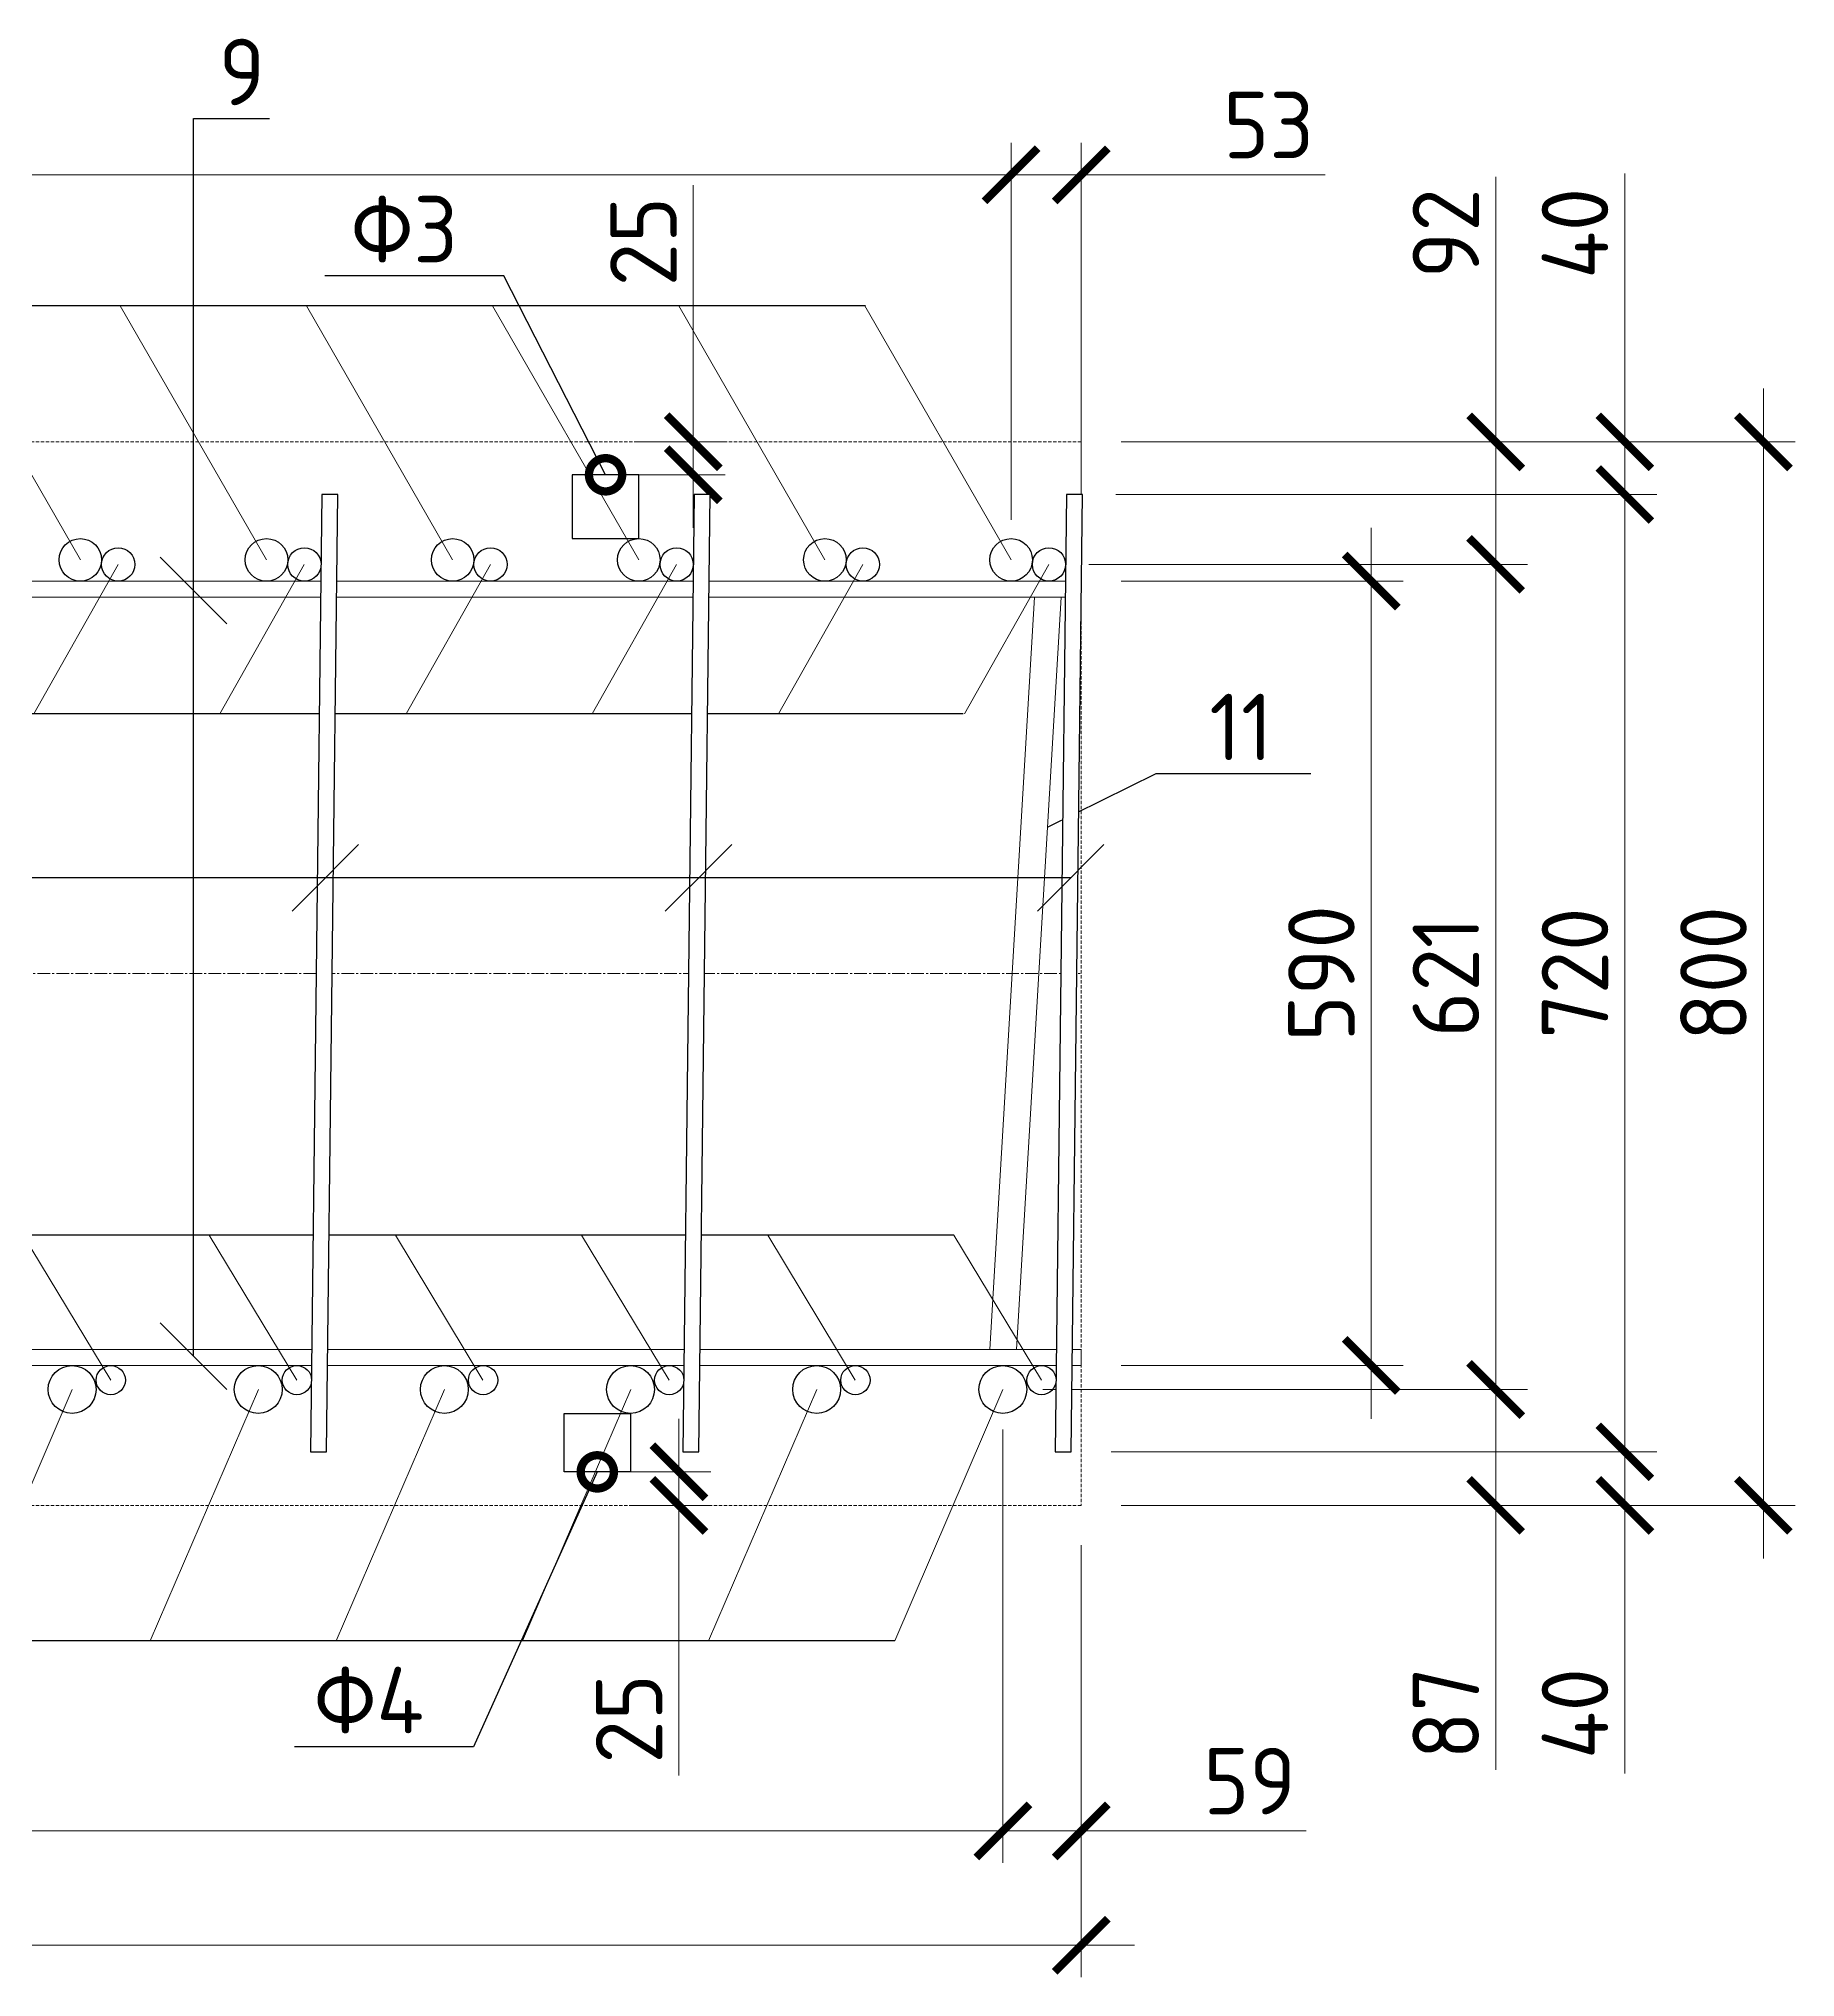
# Model space of a CAD drawing. Header units: millimetres. Extents: x -65574 to 111613, y -106550 to -50518.
# Drawn here: x 19927 to 21248, y -59299 to -57841 of the extents above; entities that cross this region are included whole.
import ezdxf
from ezdxf import colors
from ezdxf.entities.mleader import LeaderData, LeaderLine
from ezdxf.math import Vec2, Vec3

# ---------------------------------------------------------------- set-up
doc = ezdxf.new("R2010")
doc.units = ezdxf.units.MM
doc.linetypes.add('CENTER2', pattern=[28.575, 19.05, -3.175, 3.175, -3.175])
doc.linetypes.add('невидимая', pattern=[0.375, 0.25, -0.125])
doc.layers.get('Defpoints').update_dxf_attribs({"color": 6})
doc.styles.add('GOST-2.304_Type-B', font='GOST Common.ttf')
doc.dimstyles.new('УРСТ', dxfattribs={"dimtxt": 2.5, "dimasz": 2, "dimexe": 1.2, "dimexo": 1.5, "dimtad": 1, "dimdec": 0, "dimrnd": 1, "dimtxsty": 'GOST-2.304_Type-B', "dimblk": 'ARCHTICK', "dimcen": 2, "dimdle": 2, "dimazin": 3, "dimtfac": 1, "dimtdec": 0, "dimtmove": 1, "dimatfit": 0, "dimldrblk": 'NONE', "dimlwd": 15, "dimlwe": 15})

# ---------------------------------------------------------------- blocks, each defined once
blk = doc.blocks.new('_ArchTick')
at = {"color": 0, "linetype": 'ByBlock', "const_width": 0.15}
blk.add_lwpolyline([(-0.5, -0.5), (0.5, 0.5)], dxfattribs=at)
blk = doc.blocks.new('*D335')
at = {"color": 0, "lineweight": 15, "transparency": 16777216}
for p, q in [((20408.5, -58918.9), (20408.5, -58878.9)), ((20371.9, -58918.9), (20432.5, -58918.9)), ((20408.5, -58918.9), (20408.5, -58944.1)), ((20408.5, -58918.9), (20408.5, -58944.1)), ((20371.9, -58944.1), (20432.5, -58944.1)), ((20408.5, -58944.1), (20408.5, -58984.1)), ((20408.5, -59147.2), (20408.5, -58944.1))]:
    blk.add_line(p, q, dxfattribs=at)
at = {"layer": 'Defpoints', "color": 0, "lineweight": -2, "transparency": 16777216}
for p in [(20371.9, -58918.9), (20371.9, -58944.1), (20408.5, -58944.1)]:
    blk.add_point(p, dxfattribs=at)
at = {"color": 0, "lineweight": 15, "transparency": 16777216, "xscale": 40, "yscale": 40, "zscale": 40}
for p, rotation in [((20408.5, -58918.9), 270), ((20408.5, -58944.1), 90)]:
    blk.add_blockref('_ArchTick', p, dxfattribs=dict(at, rotation=rotation))
at = {"color": 0, "lineweight": 15, "transparency": 16777216, "insert": (20371, -59104.7), "char_height": 50, "attachment_point": 5, "rotation": 90, "style": 'GOST-2.304_Type-B'}
blk.add_mtext('\\A1;25', dxfattribs=at)
blk = doc.blocks.new('_None')
blk = doc.blocks.new('*D352')
at = {"color": 0, "lineweight": 15, "ltscale": 100, "transparency": 16777216}
for p, q in [((18838.3, -58202.9), (18838.3, -57919.3)), ((20658.3, -58202.9), (20658.3, -57919.3)), ((18798.3, -57943.3), (20698.3, -57943.3))]:
    blk.add_line(p, q, dxfattribs=at)
at = {"layer": 'Defpoints', "color": 0, "lineweight": -2, "ltscale": 100, "transparency": 16777216}
for p in [(20658.3, -57943.3), (18838.3, -58232.9), (20658.3, -58232.9)]:
    blk.add_point(p, dxfattribs=at)
at = {"color": 0, "lineweight": 15, "ltscale": 100, "transparency": 16777216, "xscale": 40, "yscale": 40, "zscale": 40, "rotation": 180}
blk.add_blockref('_ArchTick', (18838.3, -57943.3), dxfattribs=at)
at = {"color": 0, "lineweight": 15, "ltscale": 100, "transparency": 16777216, "xscale": 40, "yscale": 40, "zscale": 40}
blk.add_blockref('_ArchTick', (20658.3, -57943.3), dxfattribs=at)
at = {"color": 0, "lineweight": 15, "ltscale": 100, "transparency": 16777216, "insert": (19748.3, -57905.8), "char_height": 50, "attachment_point": 5, "style": 'GOST-2.304_Type-B'}
blk.add_mtext('\\A1;13х140=1820', dxfattribs=at)
blk = doc.blocks.new('*D354')
at = {"color": 0, "lineweight": 15, "ltscale": 100, "transparency": 16777216}
for p, q in [((20658.3, -58202.9), (20658.3, -57919.3)), ((20711.1, -58218.9), (20711.1, -57919.3)), ((20658.3, -57943.3), (20618.3, -57943.3)), ((20658.3, -57943.3), (20711.1, -57943.3)), ((20658.3, -57943.3), (20711.1, -57943.3)), ((20711.1, -57943.3), (20751.1, -57943.3)), ((20894.5, -57943.3), (20711.1, -57943.3))]:
    blk.add_line(p, q, dxfattribs=at)
at = {"layer": 'Defpoints', "color": 0, "lineweight": -2, "ltscale": 100, "transparency": 16777216}
for p in [(20711.1, -57943.3), (20658.3, -58232.9), (20711.1, -58248.9)]:
    blk.add_point(p, dxfattribs=at)
at = {"color": 0, "lineweight": 15, "ltscale": 100, "transparency": 16777216, "xscale": 40, "yscale": 40, "zscale": 40}
blk.add_blockref('_ArchTick', (20658.3, -57943.3), dxfattribs=at)
at = {"color": 0, "lineweight": 15, "ltscale": 100, "transparency": 16777216, "xscale": 40, "yscale": 40, "zscale": 40, "rotation": 180}
blk.add_blockref('_ArchTick', (20711.1, -57943.3), dxfattribs=at)
at = {"color": 0, "lineweight": 15, "ltscale": 100, "transparency": 16777216, "insert": (20852, -57905.8), "char_height": 50, "attachment_point": 5, "style": 'GOST-2.304_Type-B'}
blk.add_mtext('\\A1;53', dxfattribs=at)
blk = doc.blocks.new('*D355')
at = {"color": 0, "lineweight": 15, "ltscale": 100, "transparency": 16777216}
for p, q in [((18832.1, -58886.9), (18832.1, -59213)), ((20652.1, -58886.9), (20652.1, -59213)), ((18792.1, -59189), (20692.1, -59189))]:
    blk.add_line(p, q, dxfattribs=at)
at = {"layer": 'Defpoints', "color": 0, "lineweight": -2, "ltscale": 100, "transparency": 16777216}
for p in [(18832.1, -58856.9), (20652.1, -58856.9), (20652.1, -59189)]:
    blk.add_point(p, dxfattribs=at)
at = {"color": 0, "lineweight": 15, "ltscale": 100, "transparency": 16777216, "xscale": 40, "yscale": 40, "zscale": 40, "rotation": 180}
blk.add_blockref('_ArchTick', (18832.1, -59189), dxfattribs=at)
at = {"color": 0, "lineweight": 15, "ltscale": 100, "transparency": 16777216, "xscale": 40, "yscale": 40, "zscale": 40}
blk.add_blockref('_ArchTick', (20652.1, -59189), dxfattribs=at)
at = {"color": 0, "lineweight": 15, "ltscale": 100, "transparency": 16777216, "insert": (19742.1, -59151.5), "char_height": 50, "attachment_point": 5, "style": 'GOST-2.304_Type-B'}
blk.add_mtext('\\A1;13х140=1820', dxfattribs=at)
blk = doc.blocks.new('*D357')
at = {"color": 0, "lineweight": 15, "ltscale": 100, "transparency": 16777216}
for p, q in [((20652.1, -58886.9), (20652.1, -59213)), ((20711.1, -58974.1), (20711.1, -59213)), ((20652.1, -59189), (20612.1, -59189)), ((20652.1, -59189), (20711.1, -59189)), ((20652.1, -59189), (20711.1, -59189)), ((20711.1, -59189), (20751.1, -59189)), ((20880.3, -59189), (20711.1, -59189))]:
    blk.add_line(p, q, dxfattribs=at)
at = {"layer": 'Defpoints', "color": 0, "lineweight": -2, "ltscale": 100, "transparency": 16777216}
for p in [(20652.1, -58856.9), (20711.1, -58944.1), (20711.1, -59189)]:
    blk.add_point(p, dxfattribs=at)
at = {"color": 0, "lineweight": 15, "ltscale": 100, "transparency": 16777216, "xscale": 40, "yscale": 40, "zscale": 40}
blk.add_blockref('_ArchTick', (20652.1, -59189), dxfattribs=at)
at = {"color": 0, "lineweight": 15, "ltscale": 100, "transparency": 16777216, "xscale": 40, "yscale": 40, "zscale": 40, "rotation": 180}
blk.add_blockref('_ArchTick', (20711.1, -59189), dxfattribs=at)
at = {"color": 0, "lineweight": 15, "ltscale": 100, "transparency": 16777216, "insert": (20837.8, -59151.5), "char_height": 50, "attachment_point": 5, "style": 'GOST-2.304_Type-B'}
blk.add_mtext('\\A1;59', dxfattribs=at)
blk = doc.blocks.new('*D358')
at = {"color": 0, "lineweight": 15, "ltscale": 100, "transparency": 16777216}
for p, q in [((20929.2, -58208.9), (20929.2, -58878.9)), ((20741.1, -58248.9), (20953.2, -58248.9)), ((20741.1, -58838.9), (20953.2, -58838.9))]:
    blk.add_line(p, q, dxfattribs=at)
at = {"layer": 'Defpoints', "color": 0, "lineweight": -2, "ltscale": 100, "transparency": 16777216}
for p in [(20711.1, -58248.9), (20711.1, -58838.9), (20929.2, -58838.9)]:
    blk.add_point(p, dxfattribs=at)
at = {"color": 0, "lineweight": 15, "ltscale": 100, "transparency": 16777216, "xscale": 40, "yscale": 40, "zscale": 40}
for p, rotation in [((20929.2, -58248.9), 90), ((20929.2, -58838.9), 270)]:
    blk.add_blockref('_ArchTick', p, dxfattribs=dict(at, rotation=rotation))
at = {"color": 0, "lineweight": 15, "ltscale": 100, "transparency": 16777216, "insert": (20891.7, -58543.9), "char_height": 50, "attachment_point": 5, "rotation": 90, "style": 'GOST-2.304_Type-B'}
blk.add_mtext('\\A1;590', dxfattribs=at)
blk = doc.blocks.new('*D359')
at = {"color": 0, "lineweight": 15, "ltscale": 100, "transparency": 16777216}
for p, q in [((21022.8, -58196.3), (21022.8, -58896.9)), ((20716.8, -58236.3), (21046.8, -58236.3)), ((20682.1, -58856.9), (21046.8, -58856.9))]:
    blk.add_line(p, q, dxfattribs=at)
at = {"layer": 'Defpoints', "color": 0, "lineweight": -2, "ltscale": 100, "transparency": 16777216}
for p in [(20686.8, -58236.3), (20652.1, -58856.9), (21022.8, -58856.9)]:
    blk.add_point(p, dxfattribs=at)
at = {"color": 0, "lineweight": 15, "ltscale": 100, "transparency": 16777216, "xscale": 40, "yscale": 40, "zscale": 40}
for p, rotation in [((21022.8, -58236.3), 90), ((21022.8, -58856.9), 270)]:
    blk.add_blockref('_ArchTick', p, dxfattribs=dict(at, rotation=rotation))
at = {"color": 0, "lineweight": 15, "ltscale": 100, "transparency": 16777216, "insert": (20985.3, -58546.6), "char_height": 50, "attachment_point": 5, "rotation": 90, "style": 'GOST-2.304_Type-B'}
blk.add_mtext('\\A1;621', dxfattribs=at)
blk = doc.blocks.new('*D360')
at = {"color": 0, "lineweight": 15, "ltscale": 100, "transparency": 16777216}
for p, q in [((21224.1, -58104.1), (21224.1, -58984.1)), ((20741.1, -58144.1), (21248.1, -58144.1)), ((20741.1, -58944.1), (21248.1, -58944.1))]:
    blk.add_line(p, q, dxfattribs=at)
at = {"layer": 'Defpoints', "color": 0, "lineweight": -2, "ltscale": 100, "transparency": 16777216}
for p in [(20711.1, -58144.1), (20711.1, -58944.1), (21224.1, -58944.1)]:
    blk.add_point(p, dxfattribs=at)
at = {"color": 0, "lineweight": 15, "ltscale": 100, "transparency": 16777216, "xscale": 40, "yscale": 40, "zscale": 40}
for p, rotation in [((21224.1, -58144.1), 90), ((21224.1, -58944.1), 270)]:
    blk.add_blockref('_ArchTick', p, dxfattribs=dict(at, rotation=rotation))
at = {"color": 0, "lineweight": 15, "ltscale": 100, "transparency": 16777216, "insert": (21186.6, -58544.1), "char_height": 50, "attachment_point": 5, "rotation": 90, "style": 'GOST-2.304_Type-B'}
blk.add_mtext('\\A1;800', dxfattribs=at)
blk = doc.blocks.new('*D361')
at = {"color": 0, "lineweight": 15, "ltscale": 100, "transparency": 16777216}
for p, q in [((21119.9, -58143.7), (21119.9, -58943.8)), ((20737.2, -58183.7), (21143.9, -58183.7)), ((20733.5, -58903.8), (21143.9, -58903.8))]:
    blk.add_line(p, q, dxfattribs=at)
at = {"layer": 'Defpoints', "color": 0, "lineweight": -2, "ltscale": 100, "transparency": 16777216}
for p in [(20707.2, -58183.7), (20703.5, -58903.8), (21119.9, -58903.8)]:
    blk.add_point(p, dxfattribs=at)
at = {"color": 0, "lineweight": 15, "ltscale": 100, "transparency": 16777216, "xscale": 40, "yscale": 40, "zscale": 40}
for p, rotation in [((21119.9, -58183.7), 90), ((21119.9, -58903.8), 270)]:
    blk.add_blockref('_ArchTick', p, dxfattribs=dict(at, rotation=rotation))
at = {"color": 0, "lineweight": 15, "ltscale": 100, "transparency": 16777216, "insert": (21082.4, -58543.7), "char_height": 50, "attachment_point": 5, "rotation": 90, "style": 'GOST-2.304_Type-B'}
blk.add_mtext('\\A1;720', dxfattribs=at)
blk = doc.blocks.new('*D362')
at = {"color": 0, "lineweight": 15, "ltscale": 100, "transparency": 16777216}
for p, q in [((21119.9, -57942.3), (21119.9, -58144.1)), ((21119.9, -58144.1), (21119.9, -58104.1)), ((20741.1, -58144.1), (21143.9, -58144.1)), ((21119.9, -58183.7), (21119.9, -58144.1)), ((21119.9, -58183.7), (21119.9, -58144.1)), ((20737.2, -58183.7), (21143.9, -58183.7)), ((21119.9, -58183.7), (21119.9, -58223.7))]:
    blk.add_line(p, q, dxfattribs=at)
at = {"layer": 'Defpoints', "color": 0, "lineweight": -2, "ltscale": 100, "transparency": 16777216}
for p in [(20711.1, -58144.1), (21119.9, -58144.1), (20707.2, -58183.7)]:
    blk.add_point(p, dxfattribs=at)
at = {"color": 0, "lineweight": 15, "ltscale": 100, "transparency": 16777216, "xscale": 40, "yscale": 40, "zscale": 40}
for p, rotation in [((21119.9, -58144.1), 270), ((21119.9, -58183.7), 90)]:
    blk.add_blockref('_ArchTick', p, dxfattribs=dict(at, rotation=rotation))
at = {"color": 0, "lineweight": 15, "ltscale": 100, "transparency": 16777216, "insert": (21082.4, -57987.3), "char_height": 50, "attachment_point": 5, "rotation": 90, "style": 'GOST-2.304_Type-B'}
blk.add_mtext('\\A1;40', dxfattribs=at)
blk = doc.blocks.new('_Oblique')
at = {"color": 0, "linetype": 'ByBlock', "lineweight": -2}
blk.add_line((-0.5, -0.5), (0.5, 0.5), dxfattribs=at)
blk = doc.blocks.new('*U279')
at = {"linetype": 'ByBlock', "lineweight": 15, "ltscale": 100}
blk.add_lwpolyline([(30.5, -55.5), (-32.9, 57)], dxfattribs=at)
blk = doc.blocks.new('*U280')
at = {"color": 0, "linetype": 'ByBlock', "lineweight": -2, "transparency": 16777216}
for p in [(0, 0), (140, 0), (280, 0), (420, 0), (560, 0), (700, 0), (840, 0), (980, 0), (1120, 0), (1260, 0), (1400, 0), (1540, 0), (1680, 0), (1820, 0)]:
    blk.add_blockref('*U279', p, dxfattribs=at)
blk = doc.blocks.new('_DotSmall')
at = {"color": 0, "linetype": 'ByBlock', "const_width": 0.5}
blk.add_lwpolyline([(-0.0625, 0, 1), (0.0625, 0, 1)], format="xyb", close=True, dxfattribs=at)
blk = doc.blocks.new('*D401')
at = {"color": 0, "lineweight": 15, "ltscale": 100, "transparency": 16777216}
for p, q in [((21119.9, -58903.8), (21119.9, -58863.8)), ((20733.5, -58903.8), (21143.9, -58903.8)), ((21119.9, -58903.8), (21119.9, -58944.1)), ((21119.9, -58903.8), (21119.9, -58944.1)), ((20741.1, -58944.1), (21143.9, -58944.1)), ((21119.9, -58944.1), (21119.9, -58984.1)), ((21119.9, -59145.7), (21119.9, -58944.1))]:
    blk.add_line(p, q, dxfattribs=at)
at = {"layer": 'Defpoints', "color": 0, "lineweight": -2, "ltscale": 100, "transparency": 16777216}
for p in [(20703.5, -58903.8), (20711.1, -58944.1), (21119.9, -58944.1)]:
    blk.add_point(p, dxfattribs=at)
at = {"color": 0, "lineweight": 15, "ltscale": 100, "transparency": 16777216, "xscale": 40, "yscale": 40, "zscale": 40}
for p, rotation in [((21119.9, -58903.8), 270), ((21119.9, -58944.1), 90)]:
    blk.add_blockref('_ArchTick', p, dxfattribs=dict(at, rotation=rotation))
at = {"color": 0, "lineweight": 15, "ltscale": 100, "transparency": 16777216, "insert": (21082.4, -59100.7), "char_height": 50, "attachment_point": 5, "rotation": 90, "style": 'GOST-2.304_Type-B'}
blk.add_mtext('\\A1;40', dxfattribs=at)
blk = doc.blocks.new('*D402')
at = {"color": 0, "lineweight": 15, "transparency": 16777216}
for p, q in [((20419.3, -57951), (20419.3, -58144.1)), ((20419.3, -58144.1), (20419.3, -58104.1)), ((20377.3, -58144.1), (20443.3, -58144.1)), ((20419.3, -58168.9), (20419.3, -58144.1)), ((20419.3, -58168.9), (20419.3, -58144.1)), ((20378.3, -58168.9), (20443.3, -58168.9)), ((20419.3, -58168.9), (20419.3, -58208.9))]:
    blk.add_line(p, q, dxfattribs=at)
at = {"layer": 'Defpoints', "color": 0, "lineweight": -2, "transparency": 16777216}
for p in [(20377.3, -58144.1), (20419.3, -58144.1), (20378.3, -58168.9)]:
    blk.add_point(p, dxfattribs=at)
at = {"color": 0, "lineweight": 15, "transparency": 16777216, "xscale": 40, "yscale": 40, "zscale": 40}
for p, rotation in [((20419.3, -58144.1), 270), ((20419.3, -58168.9), 90)]:
    blk.add_blockref('_ArchTick', p, dxfattribs=dict(at, rotation=rotation))
at = {"color": 0, "lineweight": 15, "transparency": 16777216, "insert": (20381.8, -57993.5), "char_height": 50, "attachment_point": 5, "rotation": 90, "style": 'GOST-2.304_Type-B'}
blk.add_mtext('\\A1;25', dxfattribs=at)
blk = doc.blocks.new('*U231')
at = {"lineweight": 30, "ltscale": 100}
blk.add_circle((0, 0), 12.5, dxfattribs=at)
blk = doc.blocks.new('*U232')
at = {"color": 0, "linetype": 'ByBlock', "lineweight": -2, "transparency": 16777216}
for p in [(0, 0), (140, 0), (280, 0), (420, 0), (560, 0), (700, 0), (840, 0), (980, 0), (1120, 0), (1260, 0), (1400, 0), (1540, 0), (1680, 0), (1820, 0)]:
    blk.add_blockref('*U231', p, dxfattribs=at)
blk = doc.blocks.new('*D437')
at = {"color": 0, "lineweight": 15, "transparency": 16777216}
for p, q in [((18811.1, -58974.1), (18811.1, -59299)), ((20711.1, -58974.1), (20711.1, -59299)), ((20751.1, -59275), (18771.1, -59275))]:
    blk.add_line(p, q, dxfattribs=at)
at = {"layer": 'Defpoints', "color": 0, "lineweight": -2, "transparency": 16777216}
for p in [(18811.1, -58944.1), (20711.1, -58944.1), (18811.1, -59275)]:
    blk.add_point(p, dxfattribs=at)
at = {"color": 0, "lineweight": 15, "transparency": 16777216, "xscale": 40, "yscale": 40, "zscale": 40, "rotation": 180}
blk.add_blockref('_ArchTick', (18811.1, -59275), dxfattribs=at)
at = {"color": 0, "lineweight": 15, "transparency": 16777216, "xscale": 40, "yscale": 40, "zscale": 40}
blk.add_blockref('_ArchTick', (20711.1, -59275), dxfattribs=at)
at = {"color": 0, "lineweight": 15, "transparency": 16777216, "insert": (19761.1, -59237.5), "char_height": 50, "attachment_point": 5, "style": 'GOST-2.304_Type-B'}
blk.add_mtext('\\A1;1900', dxfattribs=at)
blk = doc.blocks.new('*U252')
at = {"color": 7, "lineweight": 30}
blk.add_circle((0, -2), 18, dxfattribs=at)
blk = doc.blocks.new('*U253')
at = {"color": 0, "linetype": 'ByBlock', "lineweight": -2, "transparency": 16777216}
for p in [(0, 0), (140, 0), (280, 0), (420, 0), (560, 0), (700, 0), (840, 0), (980, 0), (1120, 0), (1260, 0), (1400, 0), (1540, 0), (1680, 0), (1820, 0)]:
    blk.add_blockref('*U252', p, dxfattribs=at)
blk = doc.blocks.new('*U274')
at = {"linetype": 'ByBlock', "lineweight": 15, "ltscale": 100}
blk.add_lwpolyline([(26.2, -93.6), (-55.2, 95.6)], dxfattribs=at)
blk = doc.blocks.new('*U275')
at = {"color": 0, "linetype": 'ByBlock', "lineweight": -2, "transparency": 16777216}
for p in [(0, 0), (140, 0), (280, 0), (420, 0), (560, 0), (700, 0), (840, 0), (980, 0), (1120, 0), (1260, 0), (1400, 0), (1540, 0), (1680, 0), (1820, 0)]:
    blk.add_blockref('*U274', p, dxfattribs=at)
blk = doc.blocks.new('*D447')
at = {"color": 0, "lineweight": 15, "ltscale": 100, "transparency": 16777216}
for p, q in [((21022.8, -57944.8), (21022.8, -58144.1)), ((21022.8, -58144.1), (21022.8, -58104.1)), ((20741.1, -58144.1), (21046.8, -58144.1)), ((21022.8, -58236.3), (21022.8, -58144.1)), ((21022.8, -58236.3), (21022.8, -58144.1)), ((20716.8, -58236.3), (21046.8, -58236.3)), ((21022.8, -58236.3), (21022.8, -58276.3))]:
    blk.add_line(p, q, dxfattribs=at)
at = {"layer": 'Defpoints', "color": 0, "lineweight": -2, "ltscale": 100, "transparency": 16777216}
for p in [(20711.1, -58144.1), (21022.8, -58144.1), (20686.8, -58236.3)]:
    blk.add_point(p, dxfattribs=at)
at = {"color": 0, "lineweight": 15, "ltscale": 100, "transparency": 16777216, "xscale": 40, "yscale": 40, "zscale": 40}
for p, rotation in [((21022.8, -58144.1), 270), ((21022.8, -58236.3), 90)]:
    blk.add_blockref('_ArchTick', p, dxfattribs=dict(at, rotation=rotation))
at = {"color": 0, "lineweight": 15, "ltscale": 100, "transparency": 16777216, "insert": (20985.3, -57987.3), "char_height": 50, "attachment_point": 5, "rotation": 90, "style": 'GOST-2.304_Type-B'}
blk.add_mtext('\\A1;92', dxfattribs=at)
blk = doc.blocks.new('*D448')
at = {"color": 0, "lineweight": 15, "ltscale": 100, "transparency": 16777216}
for p, q in [((21022.8, -58856.9), (21022.8, -58816.9)), ((20682.1, -58856.9), (21046.8, -58856.9)), ((21022.8, -58856.9), (21022.8, -58944.1)), ((21022.8, -58856.9), (21022.8, -58944.1)), ((20741.1, -58944.1), (21046.8, -58944.1)), ((21022.8, -58944.1), (21022.8, -58984.1)), ((21022.8, -59143.1), (21022.8, -58944.1))]:
    blk.add_line(p, q, dxfattribs=at)
at = {"layer": 'Defpoints', "color": 0, "lineweight": -2, "ltscale": 100, "transparency": 16777216}
for p in [(20652.1, -58856.9), (20711.1, -58944.1), (21022.8, -58944.1)]:
    blk.add_point(p, dxfattribs=at)
at = {"color": 0, "lineweight": 15, "ltscale": 100, "transparency": 16777216, "xscale": 40, "yscale": 40, "zscale": 40}
for p, rotation in [((21022.8, -58856.9), 270), ((21022.8, -58944.1), 90)]:
    blk.add_blockref('_ArchTick', p, dxfattribs=dict(at, rotation=rotation))
at = {"color": 0, "lineweight": 15, "ltscale": 100, "transparency": 16777216, "insert": (20985.3, -59100.4), "char_height": 50, "attachment_point": 5, "rotation": 90, "style": 'GOST-2.304_Type-B'}
blk.add_mtext('\\A1;87', dxfattribs=at)
blk = doc.blocks.new('*U283')
at = {"linetype": 'ByBlock', "lineweight": 15, "ltscale": 100}
blk.add_lwpolyline([(32.9, -52), (-32.9, 57)], dxfattribs=at)
blk = doc.blocks.new('*U284')
at = {"color": 0, "linetype": 'ByBlock', "lineweight": -2, "transparency": 16777216}
for p in [(0, 0), (140, 0), (280, 0), (420, 0), (560, 0), (700, 0), (840, 0), (980, 0), (1120, 0), (1260, 0), (1400, 0), (1540, 0), (1680, 0), (1820, 0)]:
    blk.add_blockref('*U283', p, dxfattribs=at)
blk = doc.blocks.new('*U281')
at = {"color": 7, "lineweight": 30}
blk.add_circle((0, 2), 11, dxfattribs=at)
blk = doc.blocks.new('*U282')
at = {"color": 0, "linetype": 'ByBlock', "lineweight": -2, "transparency": 16777216}
for p in [(0, 0), (140, 0), (280, 0), (420, 0), (560, 0), (700, 0), (840, 0), (980, 0), (1120, 0), (1260, 0), (1400, 0), (1540, 0), (1680, 0), (1820, 0)]:
    blk.add_blockref('*U281', p, dxfattribs=at)
blk = doc.blocks.new('*U305')
at = {"lineweight": 30}
blk.add_circle((0, 0), 16, dxfattribs=at)
blk = doc.blocks.new('*U306')
at = {"color": 0, "linetype": 'ByBlock', "lineweight": -2, "transparency": 16777216}
for p in [(0, 0), (140, 0), (280, 0), (420, 0), (560, 0), (700, 0), (840, 0), (980, 0), (1120, 0), (1260, 0), (1400, 0), (1540, 0), (1680, 0), (1820, 0)]:
    blk.add_blockref('*U305', p, dxfattribs=at)
blk = doc.blocks.new('*U307')
at = {"linetype": 'ByBlock', "lineweight": 15, "ltscale": 100}
blk.add_lwpolyline([(54.8, -95.6), (-55.2, 95.6)], dxfattribs=at)
blk = doc.blocks.new('*U304')
at = {"color": 0, "linetype": 'ByBlock', "lineweight": -2, "transparency": 16777216}
for p in [(0, 0), (140, 0), (280, 0), (420, 0), (560, 0), (700, 0), (840, 0), (980, 0), (1120, 0), (1260, 0), (1400, 0), (1540, 0), (1680, 0), (1820, 0)]:
    blk.add_blockref('*U307', p, dxfattribs=at)

msp = doc.modelspace()

# ---------------------------------------------------------------- linework, layer by layer
at = {"linetype": 'CENTER2', "lineweight": 5, "ltscale": 0.5}
msp.add_line((18811.6, -58543.9), (20711.6, -58543.9), dxfattribs=at)
at = {"linetype": 'невидимая', "lineweight": 15, "ltscale": 10}
msp.add_lwpolyline([(18811.1, -58944.1), (18811.1, -58144.1), (20711.1, -58144.1), (20711.1, -58944.1)], close=True, dxfattribs=at)
at = {"lineweight": 30, "ltscale": 100}
for points in [[(20378.3, -58168.9), (20328.3, -58168.9), (20328.3, -58216.9), (20378.3, -58216.9)], [(20372.1, -58918.9), (20322.1, -58918.9), (20322.1, -58874.9), (20372.1, -58874.9)]]:
    msp.add_lwpolyline(points, close=True, dxfattribs=at)
at = {"lineweight": 15}
for points in [[(18811.1, -58260.9), (18811.1, -58248.9), (20711.1, -58248.9), (20711.1, -58260.9)], [(20675.9, -58260.9), (20695.9, -58260.9), (20662.4, -58826.9), (20642.4, -58826.9)], [(18811.1, -58826.9), (18811.1, -58838.9), (20711.1, -58838.9), (20711.1, -58826.9)]]:
    msp.add_lwpolyline(points, close=True, dxfattribs=at)

# ---------------------------------------------------------------- block references
for name, p in [('*U304', (18783.5, -58137.3)), ('*U306', (18838.3, -58232.9)), ('*U232', (18866.8, -58236.3)), ('*U284', (18828.2, -58797.9)), ('*U253', (18832.1, -58854.9)), ('*U282', (18861.2, -58851.9))]:
    msp.add_blockref(name, p)
at = {"xscale": -1, "rotation": 180}
for name, p in [('*U280', (18836.2, -58291.8)), ('*U275', (18806, -58950.5))]:
    msp.add_blockref(name, p, dxfattribs=at)

# ---------------------------------------------------------------- dimensions: what is measured, and where the dimension line sits
at = {"lineweight": 15, "ltscale": 100}
for base, p1, p2, picture, middle in [((20658.3, -57943.3), (18838.3, -58232.9), (20658.3, -58232.9), '*D352', (19748.3, -57905.8)), ((20652.1, -59189), (18832.1, -58856.9), (20652.1, -58856.9), '*D355', (19742.1, -59151.5))]:
    dim = msp.add_linear_dim(base=base, p1=p1, p2=p2, angle=0, text='13х140=<>', dimstyle='УРСТ', override={"dimscale": 0, "dimtxsty": 'GOST-2.304_Type-B'}, dxfattribs=at)
    dim.commit()
    dim.dimension.update_dxf_attribs({"geometry": picture, "text_midpoint": middle})
for base, p1, p2, angle, override, picture, middle in [((20711.1, -57943.3), (20658.3, -58232.9), (20711.1, -58248.9), 0, {"dimscale": 0, "dimtxsty": 'GOST-2.304_Type-B'}, '*D354', (20852, -57947)), ((21022.8, -58144.1), (20686.8, -58236.3), (20711.1, -58144.1), 90, {"dimscale": 0}, '*D447', (21025.2, -57987.3)), ((21119.9, -58144.1), (20707.2, -58183.7), (20711.1, -58144.1), 90, {"dimscale": 0, "dimtxsty": 'GOST-2.304_Type-B'}, '*D362', (21143.9, -57987.3)), ((21022.8, -58944.1), (20652.1, -58856.9), (20711.1, -58944.1), 270, {"dimscale": 0}, '*D448', (21025.2, -59100.4)), ((20711.1, -59189), (20652.1, -58856.9), (20711.1, -58944.1), 0, {"dimscale": 0}, '*D357', (20837.8, -59189)), ((21119.9, -58944.1), (20703.5, -58903.8), (20711.1, -58944.1), 270, {"dimscale": 0, "dimtxsty": 'GOST-2.304_Type-B'}, '*D401', (21143.9, -59100.7))]:
    dim = msp.add_linear_dim(base=base, p1=p1, p2=p2, angle=angle, dimstyle='УРСТ', override=override, dxfattribs=at)
    dim.commit()
    dim.dimension.update_dxf_attribs({"geometry": picture, "text_midpoint": middle, "dimtype": 160})
at = {"lineweight": 15}
for base, p1, p2, picture, middle in [((20419.3, -58144.1), (20378.3, -58168.9), (20377.3, -58144.1), '*D402', (20445.6, -57993.5)), ((20408.5, -58944.1), (20371.9, -58918.9), (20371.9, -58944.1), '*D335', (20422.3, -59104.7))]:
    dim = msp.add_linear_dim(base=base, p1=p1, p2=p2, angle=90, dimstyle='УРСТ', override={"dimscale": 0, "dimexo": 0, "dimtxsty": 'GOST-2.304_Type-B'}, dxfattribs=at)
    dim.commit()
    dim.dimension.update_dxf_attribs({"geometry": picture, "text_midpoint": middle, "dimtype": 160})
at = {"lineweight": 15, "ltscale": 100}
for base, p1, p2, picture, middle in [((21224.1, -58944.1), (20711.1, -58144.1), (20711.1, -58944.1), '*D360', (21186.6, -58544.1)), ((21119.9, -58903.8), (20707.2, -58183.7), (20703.5, -58903.8), '*D361', (21082.4, -58543.7)), ((21022.8, -58856.9), (20686.8, -58236.3), (20652.1, -58856.9), '*D359', (20985.3, -58546.6)), ((20929.2, -58838.9), (20711.1, -58248.9), (20711.1, -58838.9), '*D358', (20891.7, -58543.9))]:
    dim = msp.add_linear_dim(base=base, p1=p1, p2=p2, angle=90, dimstyle='УРСТ', override={"dimscale": 0, "dimtxsty": 'GOST-2.304_Type-B'}, dxfattribs=at)
    dim.commit()
    dim.dimension.update_dxf_attribs({"geometry": picture, "text_midpoint": middle})
at = {"lineweight": 15}
dim = msp.add_linear_dim(base=(18811.1, -59275), p1=(20711.1, -58944.1), p2=(18811.1, -58944.1), angle=0, dimstyle='УРСТ', override={"dimscale": 0, "dimtxsty": 'GOST-2.304_Type-B'}, dxfattribs=at)
dim.commit()
dim.dimension.update_dxf_attribs({"geometry": '*D437', "text_midpoint": (19761.1, -59237.5)})

# ---------------------------------------------------------------- leaders
ml = msp.add_multileader_mtext('Standard', dxfattribs=at)
ml.set_content('9', color=256, style='GOST-2.304_Type-B')
ml.set_leader_properties()
ml.set_arrow_properties(name='OBLIQUE')
ml.build(insert=Vec2(0, 0))
ml.multileader.update_dxf_attribs({"text_left_attachment_type": 6, "text_right_attachment_type": 6, "dogleg_length": 2.5, "arrow_head_size": 50, "scale": 20})
ctx = ml.context
ctx.base_point, ctx.scale, ctx.char_height, ctx.arrow_head_size, ctx.plane_origin = Vec3(20060.3, -57900.9), 20, 50, 50, Vec3(20043.4, -57900.9)
ctx.left_attachment, ctx.right_attachment = 6, 6
notes = []
notes.append((ctx, [(0, (1, 1, 0), (20043.4, -57900.9), (1, 0), 16.8, [(0, [(20043.4, -58831.9)], 0, []), (1, [(20043.4, -58255.9)], 0, [])])]))
ctx.mtext.insert, ctx.mtext.flow_direction = Vec3(20062.3, -57840.9), 5
at = {"lineweight": 15, "ltscale": 100}
ml = msp.add_multileader_mtext('Standard', dxfattribs=at)
ml.set_content('Ф3', color=256, style='GOST-2.304_Type-B')
ml.set_leader_properties()
ml.set_arrow_properties(name='DOTSMALL')
ml.build(insert=Vec2(0, 0))
ml.multileader.update_dxf_attribs({"text_left_attachment_type": 6, "text_right_attachment_type": 6, "dogleg_length": 1, "arrow_head_size": 50, "scale": 20})
ctx = ml.context
ctx.base_point, ctx.scale, ctx.char_height, ctx.arrow_head_size, ctx.landing_gap_size, ctx.plane_origin = Vec3(20141.7, -58019.2), 20, 50, 50, 20, Vec3(20103.5, -58837.1)
ctx.left_attachment, ctx.right_attachment = 6, 6
notes.append((ctx, [(1, (1, 1, 0), (20276.7, -58019.2), (-1, 0), 20, [(0, [(20353.3, -58168.9)], 0, [])])]))
ctx.mtext.insert, ctx.mtext.flow_direction = Vec3(20161.7, -57959.2), 5
at = {"lineweight": 15}
ml = msp.add_multileader_mtext('Standard', dxfattribs=at)
ml.set_content('4', color=256, style='GOST-2.304_Type-B')
ml.set_leader_properties()
ml.set_arrow_properties(name='NONE')
ml.build(insert=Vec2(0, 0))
ml.multileader.update_dxf_attribs({"text_right_attachment_type": 6, "dogleg_length": 2.5, "arrow_head_size": 50, "scale": 20})
ctx = ml.context
ctx.base_point, ctx.scale, ctx.char_height, ctx.arrow_head_size, ctx.plane_origin = Vec3(18677.9, -58006.7), 20, 50, 50, Vec3(18728.7, -58041.7)
ctx.right_attachment, ctx.text_align_type = 6, 2
notes.append((ctx, [(0, (1, 1, 0), (18728.7, -58041.7), (-1, 0), 16.8, [(0, [(20548.7, -58041.7)], 0, [])])]))
ctx.mtext.insert, ctx.mtext.alignment, ctx.mtext.flow_direction = Vec3(18709.9, -57981.7), 3, 5
ml = msp.add_multileader_mtext('Standard', dxfattribs=at)
ml.set_content('7', color=256, style='GOST-2.304_Type-B')
ml.set_leader_properties()
ml.set_arrow_properties(name='NONE')
ml.build(insert=Vec2(0, 0))
ml.multileader.update_dxf_attribs({"text_right_attachment_type": 6, "dogleg_length": 2.5, "arrow_head_size": 50, "scale": 20})
ctx = ml.context
ctx.base_point, ctx.scale, ctx.char_height, ctx.arrow_head_size, ctx.plane_origin = Vec3(18670.7, -58313.8), 20, 50, 50, Vec3(18802.3, -58360.8)
ctx.right_attachment, ctx.text_align_type = 6, 2
notes.append((ctx, [(0, (1, 1, 0), (18802.3, -58348.8), (-1, 0), 102.6, [(0, [(20622.3, -58348.8)], 0, [])])]))
ctx.mtext.insert, ctx.mtext.alignment, ctx.mtext.flow_direction = Vec3(18697.7, -58288.8), 3, 5
at = {"lineweight": 15, "ltscale": 100}
ml = msp.add_multileader_mtext('Standard', dxfattribs=at)
ml.set_content('11', color=256, style='GOST-2.304_Type-B')
ml.set_leader_properties()
ml.set_arrow_properties(name='NONE')
ml.build(insert=Vec2(0, 0))
ml.multileader.update_dxf_attribs({"text_left_attachment_type": 6, "text_right_attachment_type": 6, "dogleg_length": 1, "arrow_head_size": 50, "scale": 20})
ctx = ml.context
ctx.base_point, ctx.scale, ctx.char_height, ctx.arrow_head_size, ctx.landing_gap_size, ctx.plane_origin = Vec3(20787.4, -58393.6), 20, 50, 50, 20, Vec3(20945.2, -58800.6)
ctx.left_attachment, ctx.right_attachment = 6, 6
notes.append((ctx, [(1, (1, 1, 0), (20767.4, -58393.6), (1, 0), 20, [(0, [(20686.3, -58433.8)], 0, [])])]))
ctx.mtext.insert, ctx.mtext.flow_direction = Vec3(20807.4, -58333.6), 5
at = {"lineweight": 15}
ml = msp.add_multileader_mtext('Standard', dxfattribs=at)
ml.set_content('6', color=256, style='GOST-2.304_Type-B')
ml.set_leader_properties()
ml.set_arrow_properties(name='NONE')
ml.build(insert=Vec2(0, 0))
ml.multileader.update_dxf_attribs({"text_right_attachment_type": 6, "dogleg_length": 2.5, "arrow_head_size": 50, "scale": 20})
ctx = ml.context
ctx.base_point, ctx.scale, ctx.char_height, ctx.arrow_head_size, ctx.plane_origin = Vec3(18694.4, -58705.9), 20, 50, 50, Vec3(18795.3, -58728.9)
ctx.right_attachment, ctx.text_align_type = 6, 2
notes.append((ctx, [(0, (1, 1, 0), (18795.3, -58740.9), (-1, 0), 72, [(0, [(20615.3, -58740.9)], 0, [])])]))
ctx.mtext.insert, ctx.mtext.alignment, ctx.mtext.flow_direction = Vec3(18721.4, -58680.9), 3, 5
at = {"lineweight": 15, "ltscale": 100}
ml = msp.add_multileader_mtext('Standard', dxfattribs=at)
ml.set_content('Ф4', color=256, style='GOST-2.304_Type-B')
ml.set_leader_properties()
ml.set_arrow_properties(name='DOTSMALL')
ml.build(insert=Vec2(0, 0))
ml.multileader.update_dxf_attribs({"text_left_attachment_type": 6, "text_right_attachment_type": 6, "dogleg_length": 1, "arrow_head_size": 50, "scale": 20})
ctx = ml.context
ctx.base_point, ctx.scale, ctx.char_height, ctx.arrow_head_size, ctx.landing_gap_size, ctx.plane_origin = Vec3(18863.5, -59125.6), 20, 50, 50, 20, Vec3(19356.6, -58261.1)
ctx.left_attachment, ctx.right_attachment = 6, 6
notes.append((ctx, [(0, (1, 1, 0), (19003.5, -59125.6), (-1, 0), 20, [(0, [(19087.1, -58918.9)], 0, [])])]))
ctx.mtext.insert, ctx.mtext.width, ctx.mtext.flow_direction = Vec3(18883.5, -59065.6), 110, 5
ml = msp.add_multileader_mtext('Standard', dxfattribs=at)
ml.set_content('Ф4', color=256, style='GOST-2.304_Type-B')
ml.set_leader_properties()
ml.set_arrow_properties(name='DOTSMALL')
ml.build(insert=Vec2(0, 0))
ml.multileader.update_dxf_attribs({"text_left_attachment_type": 6, "text_right_attachment_type": 6, "dogleg_length": 1, "arrow_head_size": 50, "scale": 20})
ctx = ml.context
ctx.base_point, ctx.scale, ctx.char_height, ctx.arrow_head_size, ctx.landing_gap_size, ctx.plane_origin = Vec3(20113.9, -59125.6), 20, 50, 50, 20, Vec3(20076.2, -58261.1)
ctx.left_attachment, ctx.right_attachment = 6, 6
notes.append((ctx, [(1, (1, 1, 0), (20253.9, -59125.6), (-1, 0), 20, [(0, [(20347.1, -58918.9)], 0, [])])]))
ctx.mtext.insert, ctx.mtext.flow_direction = Vec3(20133.9, -59065.6), 5
at = {"lineweight": 15}
ml = msp.add_multileader_mtext('Standard', dxfattribs=at)
ml.set_content('3', color=256, style='GOST-2.304_Type-B')
ml.set_leader_properties()
ml.set_arrow_properties(name='NONE')
ml.build(insert=Vec2(0, 0))
ml.multileader.update_dxf_attribs({"text_right_attachment_type": 6, "dogleg_length": 2.5, "arrow_head_size": 50, "scale": 20})
ctx = ml.context
ctx.base_point, ctx.scale, ctx.char_height, ctx.arrow_head_size, ctx.plane_origin = Vec3(18694, -59011.1), 20, 50, 50, Vec3(18750.8, -59046.1)
ctx.right_attachment, ctx.text_align_type = 6, 2
notes.append((ctx, [(0, (1, 1, 0), (18750.8, -59046.1), (-1, 0), 27.7, [(0, [(20570.8, -59046.1)], 0, [])])]))
ctx.mtext.insert, ctx.mtext.alignment, ctx.mtext.flow_direction = Vec3(18721, -58986.1), 3, 5
for ctx, leaders in notes:
    for number, flags, end, landing, length, lines in leaders:
        leader = LeaderData()
        leader.index, (leader.has_last_leader_line, leader.has_dogleg_vector, leader.attachment_direction) = number, flags
        leader.last_leader_point, leader.dogleg_vector, leader.dogleg_length = Vec3(end), Vec3(landing), length
        for number, points, colour, breaks in lines:
            line = LeaderLine()
            line.index, line.vertices, line.color, line.breaks = number, Vec3.list(points), colors.encode_raw_color(colour), breaks
            leader.lines.append(line)
        ctx.leaders.append(leader)

# ---------------------------------------------------------------- next in the draw order: wipeouts: each hides what was drawn before it
at = {"color": 0}
for points in [[(20139.9, -58183.7), (20151.9, -58183.7), (20143.5, -58903.8), (20131.5, -58903.8)], [(20419.9, -58183.7), (20431.9, -58183.7), (20423.5, -58903.8), (20411.5, -58903.8)], [(20699.9, -58183.7), (20711.9, -58183.7), (20703.5, -58903.8), (20691.5, -58903.8)]]:
    msp.add_wipeout(points, dxfattribs=at)

# ---------------------------------------------------------------- next in the draw order: linework, layer by layer
at = {"color": 0, "lineweight": -2}
for points in [[(20139.9, -58183.7), (20131.5, -58903.8), (20143.5, -58903.8), (20151.9, -58183.7)], [(20419.9, -58183.7), (20411.5, -58903.8), (20423.5, -58903.8), (20431.9, -58183.7)], [(20699.9, -58183.7), (20691.5, -58903.8), (20703.5, -58903.8), (20711.9, -58183.7)]]:
    msp.add_lwpolyline(points, close=True, dxfattribs=at)

# ---------------------------------------------------------------- next in the draw order: leaders
at = {"lineweight": 15}
ml = msp.add_multileader_mtext('Standard', dxfattribs=at)
ml.set_content('10', color=256, style='GOST-2.304_Type-B')
ml.set_leader_properties()
ml.set_arrow_properties(name='OBLIQUE')
ml.build(insert=Vec2(0, 0))
ml.multileader.update_dxf_attribs({"text_left_attachment_type": 6, "text_right_attachment_type": 6, "dogleg_length": 0.842, "arrow_head_size": 50, "scale": 20})
ctx = ml.context
ctx.base_point, ctx.scale, ctx.char_height, ctx.arrow_head_size, ctx.plane_origin = Vec3(18648.9, -58472.1), 20, 50, 50, Vec3(18732.8, -58484.1)
ctx.left_attachment, ctx.right_attachment = 6, 6
notes = []
notes.append((ctx, [(0, (1, 1, 0), (18719.7, -58472.1), (-1, 0), 16.8, [(0, [(20703.1, -58472.1)], 0, []), (1, [(18882.7, -58472.1)], 0, []), (2, [(19162.3, -58472.1)], 0, []), (3, [(19442.9, -58472.1)], 0, []), (4, [(20142.6, -58472.1)], 0, []), (5, [(20423.2, -58472.1)], 0, [])])]))
ctx.mtext.insert, ctx.mtext.flow_direction = Vec3(18650.9, -58412.1), 5
for ctx, leaders in notes:
    for number, flags, end, landing, length, lines in leaders:
        leader = LeaderData()
        leader.index, (leader.has_last_leader_line, leader.has_dogleg_vector, leader.attachment_direction) = number, flags
        leader.last_leader_point, leader.dogleg_vector, leader.dogleg_length = Vec3(end), Vec3(landing), length
        for number, points, colour, breaks in lines:
            line = LeaderLine()
            line.index, line.vertices, line.color, line.breaks = number, Vec3.list(points), colors.encode_raw_color(colour), breaks
            leader.lines.append(line)
        ctx.leaders.append(leader)

doc.saveas('drawing.dxf')
